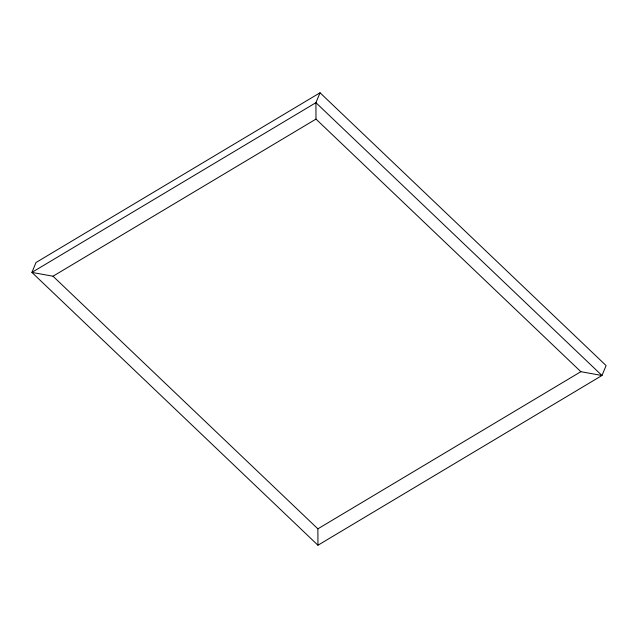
<?xml version="1.0" encoding="UTF-8"?>
<svg xmlns="http://www.w3.org/2000/svg" width="638" height="638" viewBox="0 0 638 638"><rect width="100%" height="100%" fill="white"/><g stroke="black" fill="none" stroke-linecap="round" stroke-linejoin="round"><path stroke-width="0.96" d="M320.045 92.773L315.922 102.686L315.993 119.083L580.859 371.691L601.969 375.511L606.1 365.59L320.045 92.773L36.031 262.489L31.9 272.41L317.955 545.227L601.969 375.511L315.922 102.686L31.9 272.41L53.01 276.222L317.876 528.838L317.955 545.227M53.01 276.222L315.993 119.083M317.876 528.838L580.859 371.691"/></g></svg>
